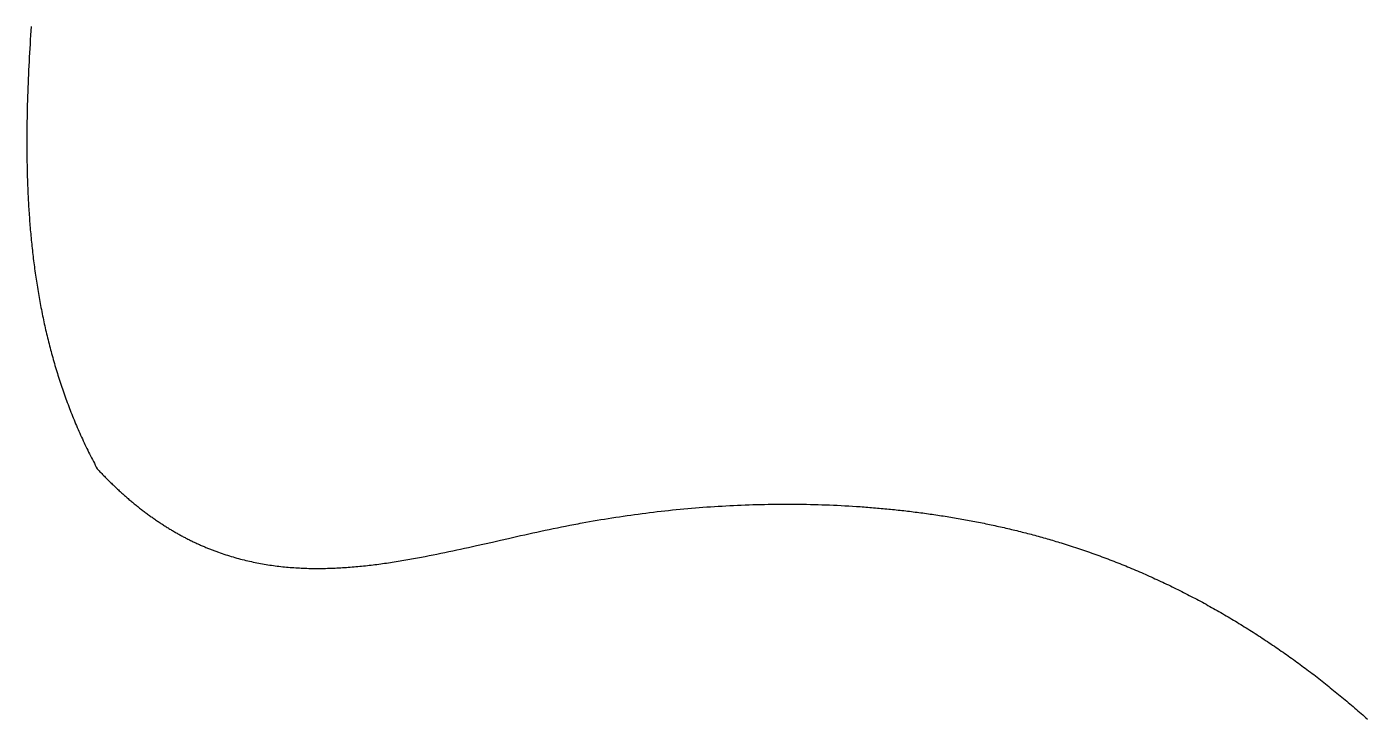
# Model space of a CAD drawing. Header units: millimetres. Extents: x 539514 to 908003, y -69769 to 203909.
# Drawn here: x 621380 to 649579, y -41258 to -26686 of the extents above; entities that cross this region are included whole.
import ezdxf

# ---------------------------------------------------------------- set-up
doc = ezdxf.new("R2010")
doc.units = ezdxf.units.MM
doc.layers.add('CLOSED_AREAS', color=7, linetype='Continuous')

msp = doc.modelspace()

# ---------------------------------------------------------------- linework, layer by layer
at = {"layer": 'CLOSED_AREAS'}
msp.add_lwpolyline([(621472.396, -26681.386), (621466.162, -26773.331), (621460.1, -26865.209), (621454.216, -26957.019), (621448.514, -27048.759), (621443.001, -27140.429), (621437.681, -27232.027), (621432.56, -27323.552), (621427.643, -27415.003), (621422.934, -27506.379), (621418.44, -27597.679), (621414.166, -27688.901), (621410.116, -27780.045), (621406.296, -27871.109), (621402.712, -27962.093), (621399.368, -28052.994), (621396.27, -28143.813), (621393.423, -28234.547), (621390.832, -28325.195), (621388.503, -28415.757), (621386.44, -28506.232), (621384.649, -28596.618), (621383.136, -28686.913), (621381.905, -28777.118), (621380.961, -28867.23), (621380.311, -28957.249), (621380.097, -29002.223), (621379.958, -29047.173), (621379.895, -29092.1), (621379.909, -29137.002), (621380, -29181.88), (621380.169, -29226.734), (621380.416, -29271.563), (621380.742, -29316.368), (621381.148, -29361.148), (621381.635, -29405.903), (621382.203, -29450.633), (621382.852, -29495.337), (621383.584, -29540.017), (621384.399, -29584.67), (621385.297, -29629.299), (621386.28, -29673.901), (621387.348, -29718.478), (621388.501, -29763.028), (621389.741, -29807.552), (621391.068, -29852.05), (621392.483, -29896.522), (621393.985, -29940.967), (621395.577, -29985.385), (621397.258, -30029.776), (621399.03, -30074.14), (621400.893, -30118.477), (621402.847, -30162.786), (621404.893, -30207.068), (621407.032, -30251.323), (621409.265, -30295.549), (621411.592, -30339.748), (621414.013, -30383.919), (621416.531, -30428.061), (621419.144, -30472.175), (621421.854, -30516.261), (621424.662, -30560.318), (621427.568, -30604.346), (621430.572, -30648.345), (621433.676, -30692.315), (621436.88, -30736.256), (621440.185, -30780.168), (621443.591, -30824.05), (621447.099, -30867.903), (621450.71, -30911.726), (621454.424, -30955.518), (621458.243, -30999.281), (621462.165, -31043.014), (621466.194, -31086.716), (621470.328, -31130.388), (621474.569, -31174.029), (621478.917, -31217.64), (621483.373, -31261.219), (621487.938, -31304.767), (621492.612, -31348.285), (621497.395, -31391.771), (621502.29, -31435.225), (621507.295, -31478.648), (621512.413, -31522.039), (621517.643, -31565.398), (621522.986, -31608.725), (621528.443, -31652.02), (621534.014, -31695.282), (621539.701, -31738.512), (621545.503, -31781.709), (621551.422, -31824.874), (621557.458, -31868.006), (621563.612, -31911.104), (621569.884, -31954.17), (621576.275, -31997.202), (621582.786, -32040.2), (621589.418, -32083.165), (621596.17, -32126.097), (621603.044, -32168.994), (621610.041, -32211.857), (621617.16, -32254.686), (621624.403, -32297.481), (621631.771, -32340.241), (621639.263, -32382.967), (621646.881, -32425.657), (621654.625, -32468.313), (621662.496, -32510.934), (621670.495, -32553.52), (621678.622, -32596.07), (621686.878, -32638.585), (621695.264, -32681.064), (621703.779, -32723.507), (621712.426, -32765.915), (621721.204, -32808.286), (621730.114, -32850.622), (621739.157, -32892.921), (621748.334, -32935.183), (621757.644, -32977.409), (621767.09, -33019.598), (621776.671, -33061.75), (621786.388, -33103.865), (621796.242, -33145.943), (621806.233, -33187.984), (621816.362, -33229.987), (621826.63, -33271.952), (621837.037, -33313.88), (621847.585, -33355.769), (621858.273, -33397.621), (621869.102, -33439.435), (621880.073, -33481.21), (621891.188, -33522.946), (621902.445, -33564.645), (621913.846, -33606.304), (621925.392, -33647.924), (621937.083, -33689.506), (621948.92, -33731.048), (621960.904, -33772.55), (621973.035, -33814.014), (621985.314, -33855.437), (621997.741, -33896.821), (622010.318, -33938.165), (622023.044, -33979.469), (622035.921, -34020.733), (622048.949, -34061.957), (622062.129, -34103.139), (622075.462, -34144.282), (622088.947, -34185.383), (622102.586, -34226.444), (622116.38, -34267.464), (622130.329, -34308.442), (622144.434, -34349.379), (622158.695, -34390.275), (622173.113, -34431.129), (622187.688, -34471.941), (622202.423, -34512.711), (622217.316, -34553.439), (622232.369, -34594.125), (622247.582, -34634.769), (622262.956, -34675.37), (622278.492, -34715.929), (622294.19, -34756.445), (622310.051, -34796.918), (622326.076, -34837.347), (622342.264, -34877.734), (622358.618, -34918.077), (622375.138, -34958.377), (622391.823, -34998.634), (622408.676, -35038.846), (622425.696, -35079.015), (622442.884, -35119.139), (622460.241, -35159.22), (622477.768, -35199.256), (622495.465, -35239.247), (622513.332, -35279.194), (622531.371, -35319.096), (622549.583, -35358.953), (622567.966, -35398.765), (622586.524, -35438.532), (622605.255, -35478.254), (622624.162, -35517.93), (622643.243, -35557.561), (622662.501, -35597.146), (622681.935, -35636.684), (622701.547, -35676.177), (622721.337, -35715.624), (622741.305, -35755.024), (622761.453, -35794.378), (622781.78, -35833.685), (622802.289, -35872.946), (622822.978, -35912.159), (622843.85, -35951.326), (622864.904, -35990.445), (622883.348, -36010.147), (622901.796, -36029.737), (622920.248, -36049.215), (622938.704, -36068.581), (622957.165, -36087.835), (622975.63, -36106.978), (622994.099, -36126.01), (623012.572, -36144.931), (623031.05, -36163.742), (623049.532, -36182.443), (623068.019, -36201.033), (623086.509, -36219.514), (623105.004, -36237.885), (623123.504, -36256.147), (623142.008, -36274.3), (623160.516, -36292.344), (623179.028, -36310.28), (623197.545, -36328.108), (623216.067, -36345.827), (623234.592, -36363.439), (623253.122, -36380.944), (623271.657, -36398.341), (623290.196, -36415.632), (623308.739, -36432.815), (623327.287, -36449.893), (623345.84, -36466.864), (623364.396, -36483.729), (623382.958, -36500.489), (623401.524, -36517.144), (623420.094, -36533.693), (623438.669, -36550.137), (623457.248, -36566.477), (623475.832, -36582.713), (623494.42, -36598.844), (623513.013, -36614.872), (623531.611, -36630.796), (623550.213, -36646.617), (623568.82, -36662.335), (623587.431, -36677.95), (623606.047, -36693.462), (623624.667, -36708.872), (623643.292, -36724.181), (623661.922, -36739.387), (623680.556, -36754.492), (623699.195, -36769.496), (623717.839, -36784.399), (623736.487, -36799.201), (623755.14, -36813.902), (623773.797, -36828.504), (623792.46, -36843.005), (623811.127, -36857.407), (623829.798, -36871.71), (623848.475, -36885.913), (623867.156, -36900.017), (623885.842, -36914.023), (623904.533, -36927.93), (623923.228, -36941.739), (623941.928, -36955.451), (623960.633, -36969.064), (623979.343, -36982.581), (623998.057, -36996), (624016.777, -37009.322), (624035.501, -37022.548), (624054.23, -37035.678), (624072.963, -37048.711), (624091.702, -37061.649), (624110.445, -37074.491), (624129.194, -37087.237), (624147.947, -37099.889), (624166.705, -37112.446), (624185.468, -37124.909), (624204.236, -37137.277), (624223.009, -37149.551), (624241.786, -37161.732), (624260.569, -37173.819), (624279.357, -37185.812), (624298.149, -37197.713), (624316.946, -37209.521), (624335.749, -37221.237), (624354.556, -37232.861), (624373.369, -37244.392), (624392.186, -37255.832), (624411.008, -37267.181), (624429.836, -37278.438), (624448.668, -37289.604), (624467.505, -37300.68), (624486.348, -37311.665), (624505.195, -37322.561), (624524.048, -37333.366), (624542.906, -37344.082), (624561.768, -37354.708), (624580.636, -37365.246), (624599.509, -37375.694), (624618.387, -37386.054), (624637.27, -37396.326), (624656.158, -37406.51), (624675.052, -37416.605), (624693.95, -37426.614), (624712.854, -37436.535), (624731.763, -37446.369), (624750.677, -37456.116), (624769.596, -37465.777), (624788.52, -37475.351), (624807.45, -37484.84), (624826.384, -37494.242), (624845.324, -37503.56), (624864.27, -37512.792), (624883.22, -37521.939), (624902.176, -37531.001), (624921.137, -37539.979), (624940.103, -37548.873), (624959.074, -37557.683), (624978.051, -37566.409), (624997.033, -37575.052), (625016.021, -37583.611), (625035.013, -37592.088), (625054.011, -37600.482), (625073.015, -37608.794), (625092.023, -37617.024), (625111.037, -37625.172), (625130.057, -37633.238), (625149.082, -37641.223), (625168.112, -37649.126), (625187.147, -37656.949), (625206.188, -37664.692), (625225.234, -37672.354), (625244.286, -37679.936), (625263.343, -37687.438), (625282.406, -37694.861), (625301.474, -37702.204), (625320.548, -37709.469), (625339.627, -37716.654), (625358.711, -37723.761), (625377.801, -37730.79), (625396.896, -37737.741), (625415.997, -37744.615), (625454.216, -37758.129), (625492.456, -37771.335), (625530.719, -37784.236), (625569.004, -37796.833), (625607.311, -37809.129), (625645.641, -37821.125), (625683.993, -37832.824), (625722.368, -37844.227), (625760.765, -37855.337), (625799.185, -37866.155), (625837.628, -37876.685), (625876.094, -37886.927), (625914.583, -37896.884), (625953.095, -37906.558), (625991.63, -37915.952), (626030.188, -37925.066), (626068.769, -37933.904), (626107.374, -37942.467), (626146.002, -37950.757), (626184.654, -37958.776), (626223.329, -37966.528), (626262.027, -37974.012), (626300.75, -37981.233), (626339.496, -37988.19), (626378.266, -37994.888), (626417.06, -38001.328), (626455.878, -38007.511), (626494.72, -38013.44), (626533.587, -38019.118), (626572.477, -38024.545), (626611.392, -38029.724), (626650.331, -38034.658), (626689.295, -38039.348), (626728.283, -38043.796), (626767.296, -38048.005), (626806.333, -38051.976), (626845.395, -38055.712), (626884.482, -38059.214), (626923.594, -38062.485), (626962.731, -38065.527), (627001.893, -38068.342), (627041.081, -38070.931), (627080.293, -38073.297), (627119.531, -38075.443), (627158.794, -38077.369), (627198.082, -38079.078), (627237.396, -38080.573), (627276.736, -38081.855), (627316.101, -38082.926), (627355.492, -38083.789), (627394.909, -38084.445), (627434.352, -38084.897), (627473.821, -38085.146), (627513.315, -38085.195), (627552.836, -38085.046), (627592.383, -38084.7), (627631.957, -38084.161), (627671.556, -38083.429), (627711.182, -38082.507), (627750.835, -38081.398), (627790.514, -38080.102), (627830.22, -38078.623), (627869.953, -38076.962), (627909.712, -38075.121), (627949.498, -38073.103), (627989.311, -38070.909), (628029.152, -38068.542), (628069.019, -38066.003), (628108.913, -38063.295), (628148.835, -38060.419), (628188.784, -38057.379), (628228.761, -38054.175), (628268.765, -38050.81), (628308.796, -38047.287), (628348.855, -38043.606), (628388.942, -38039.77), (628429.057, -38035.782), (628469.199, -38031.643), (628509.37, -38027.355), (628549.568, -38022.92), (628589.795, -38018.341), (628630.05, -38013.62), (628670.333, -38008.758), (628710.644, -38003.758), (628750.983, -37998.621), (628791.352, -37993.351), (628831.748, -37987.948), (628872.173, -37982.415), (628912.627, -37976.754), (628953.11, -37970.967), (628993.622, -37965.057), (629034.162, -37959.024), (629074.732, -37952.872), (629115.33, -37946.602), (629155.958, -37940.216), (629196.615, -37933.717), (629237.301, -37927.107), (629278.016, -37920.387), (629318.761, -37913.559), (629359.536, -37906.627), (629400.34, -37899.591), (629441.174, -37892.454), (629482.037, -37885.218), (629522.931, -37877.885), (629563.854, -37870.457), (629604.807, -37862.936), (629645.79, -37855.324), (629686.804, -37847.624), (629727.847, -37839.836), (629768.921, -37831.965), (629851.16, -37815.976), (629933.521, -37799.673), (630016.004, -37783.073), (630098.611, -37766.192), (630181.342, -37749.048), (630264.196, -37731.656), (630347.176, -37714.033), (630430.282, -37696.195), (630513.514, -37678.16), (630596.873, -37659.943), (630680.359, -37641.561), (630763.973, -37623.031), (630847.716, -37604.369), (631015.59, -37566.716), (631183.986, -37528.734), (631352.908, -37490.556), (631522.362, -37452.313), (631692.353, -37414.138), (631777.551, -37395.117), (631862.884, -37376.163), (631948.355, -37357.292), (632033.962, -37338.52), (632119.707, -37319.865), (632205.591, -37301.342), (632291.613, -37282.969), (632377.775, -37264.761), (632464.077, -37246.736), (632550.52, -37228.91), (632637.104, -37211.299), (632723.83, -37193.919), (632810.698, -37176.788), (632897.71, -37159.923), (632941.27, -37151.594), (632984.865, -37143.338), (633028.497, -37135.157), (633072.165, -37127.052), (633150.262, -37112.769), (633228.473, -37098.737), (633306.794, -37084.958), (633385.224, -37071.431), (633463.76, -37058.158), (633542.401, -37045.139), (633621.143, -37032.375), (633699.984, -37019.866), (633778.923, -37007.613), (633857.956, -36995.617), (633937.081, -36983.878), (634016.297, -36972.397), (634095.6, -36961.175), (634174.989, -36950.211), (634254.461, -36939.508), (634334.014, -36929.065), (634413.645, -36918.883), (634493.352, -36908.962), (634573.133, -36899.304), (634652.985, -36889.909), (634732.907, -36880.778), (634812.895, -36871.911), (634892.948, -36863.309), (634973.063, -36854.972), (635053.237, -36846.901), (635133.47, -36839.097), (635213.757, -36831.561), (635294.097, -36824.292), (635374.488, -36817.293), (635454.927, -36810.562), (635535.412, -36804.102), (635615.941, -36797.912), (635696.51, -36791.993), (635777.119, -36786.346), (635857.764, -36780.972), (635938.443, -36775.871), (636019.154, -36771.043), (636099.895, -36766.49), (636180.663, -36762.212), (636261.456, -36758.21), (636342.272, -36754.483), (636423.108, -36751.034), (636503.961, -36747.862), (636584.831, -36744.969), (636665.714, -36742.354), (636746.607, -36740.019), (636827.51, -36737.964), (636908.418, -36736.189), (636989.331, -36734.696), (637070.246, -36733.485), (637151.159, -36732.556), (637232.07, -36731.911), (637312.975, -36731.549), (637393.873, -36731.473), (637474.761, -36731.681), (637555.637, -36732.175), (637636.498, -36732.955), (637717.342, -36734.023), (637798.166, -36735.378), (637878.969, -36737.021), (637959.749, -36738.954), (638040.502, -36741.176), (638121.226, -36743.688), (638201.92, -36746.491), (638282.58, -36749.586), (638363.205, -36752.972), (638443.792, -36756.652), (638524.338, -36760.624), (638604.842, -36764.891), (638685.302, -36769.453), (638765.714, -36774.309), (638846.076, -36779.462), (638926.387, -36784.911), (638966.523, -36787.747), (639006.644, -36790.658), (639046.751, -36793.643), (639086.844, -36796.702), (639126.922, -36799.836), (639166.985, -36803.045), (639207.033, -36806.328), (639247.066, -36809.686), (639287.082, -36813.12), (639327.082, -36816.628), (639367.066, -36820.211), (639407.033, -36823.87), (639446.983, -36827.603), (639486.916, -36831.413), (639526.831, -36835.297), (639566.729, -36839.257), (639606.608, -36843.293), (639646.468, -36847.404), (639686.31, -36851.591), (639726.133, -36855.853), (639765.936, -36860.192), (639805.72, -36864.606), (639845.484, -36869.097), (639885.227, -36873.664), (639924.95, -36878.306), (639964.653, -36883.026), (640004.334, -36887.821), (640043.994, -36892.693), (640083.632, -36897.642), (640123.248, -36902.667), (640162.842, -36907.768), (640202.413, -36912.947), (640241.961, -36918.202), (640281.487, -36923.534), (640320.989, -36928.944), (640360.467, -36934.43), (640399.921, -36939.993), (640439.351, -36945.634), (640478.756, -36951.352), (640518.137, -36957.147), (640557.492, -36963.02), (640596.822, -36968.97), (640636.126, -36974.998), (640675.404, -36981.104), (640714.655, -36987.287), (640753.88, -36993.549), (640793.079, -36999.888), (640832.249, -37006.305), (640871.393, -37012.801), (640910.508, -37019.374), (640949.596, -37026.026), (640988.655, -37032.756), (641027.686, -37039.565), (641066.687, -37046.452), (641105.66, -37053.417), (641144.602, -37060.462), (641183.515, -37067.585), (641222.398, -37074.786), (641261.251, -37082.067), (641300.073, -37089.427), (641338.863, -37096.866), (641377.623, -37104.383), (641416.351, -37111.98), (641455.047, -37119.657), (641493.711, -37127.412), (641532.342, -37135.248), (641570.941, -37143.162), (641609.507, -37151.157), (641648.039, -37159.231), (641686.538, -37167.384), (641725.003, -37175.618), (641763.434, -37183.931), (641801.83, -37192.325), (641840.192, -37200.798), (641878.518, -37209.352), (641916.809, -37217.986), (641955.065, -37226.7), (641993.284, -37235.495), (642031.468, -37244.37), (642069.615, -37253.326), (642107.725, -37262.362), (642145.798, -37271.479), (642183.833, -37280.677), (642221.831, -37289.955), (642259.791, -37299.315), (642297.713, -37308.756), (642335.596, -37318.277), (642373.44, -37327.88), (642411.245, -37337.565), (642449.011, -37347.33), (642486.737, -37357.177), (642524.423, -37367.106), (642562.069, -37377.116), (642599.674, -37387.207), (642637.238, -37397.381), (642674.761, -37407.636), (642712.243, -37417.973), (642749.683, -37428.392), (642787.081, -37438.894), (642824.436, -37449.477), (642861.749, -37460.143), (642899.02, -37470.89), (642936.246, -37481.721), (642973.43, -37492.633), (643010.569, -37503.629), (643047.665, -37514.706), (643084.716, -37525.867), (643121.723, -37537.11), (643158.684, -37548.436), (643195.6, -37559.846), (643239.117, -37573.419), (643282.57, -37587.108), (643325.959, -37600.913), (643369.286, -37614.832), (643412.549, -37628.866), (643455.748, -37643.015), (643498.885, -37657.278), (643541.958, -37671.655), (643584.968, -37686.146), (643627.915, -37700.75), (643670.799, -37715.468), (643713.619, -37730.299), (643756.377, -37745.244), (643799.071, -37760.301), (643841.703, -37775.47), (643884.271, -37790.752), (643926.777, -37806.146), (643969.219, -37821.652), (644011.599, -37837.269), (644053.916, -37852.998), (644096.17, -37868.839), (644138.361, -37884.79), (644180.489, -37900.852), (644222.555, -37917.025), (644264.558, -37933.307), (644306.498, -37949.7), (644348.376, -37966.203), (644390.191, -37982.816), (644431.943, -37999.538), (644473.633, -38016.369), (644515.26, -38033.31), (644556.824, -38050.359), (644598.327, -38067.516), (644639.766, -38084.782), (644681.143, -38102.156), (644722.458, -38119.638), (644763.711, -38137.228), (644804.901, -38154.925), (644846.029, -38172.73), (644887.094, -38190.641), (644928.097, -38208.659), (644969.038, -38226.784), (645009.917, -38245.015), (645050.734, -38263.352), (645091.488, -38281.796), (645132.181, -38300.344), (645172.811, -38318.999), (645213.379, -38337.758), (645253.885, -38356.623), (645294.33, -38375.592), (645334.712, -38394.666), (645375.032, -38413.845), (645415.29, -38433.127), (645455.487, -38452.513), (645495.622, -38472.004), (645535.694, -38491.597), (645575.705, -38511.294), (645615.655, -38531.094), (645655.542, -38550.996), (645695.368, -38571.002), (645735.132, -38591.109), (645774.835, -38611.319), (645814.476, -38631.631), (645854.055, -38652.044), (645893.573, -38672.559), (645933.029, -38693.175), (645972.423, -38713.892), (646011.757, -38734.71), (646051.028, -38755.629), (646090.239, -38776.648), (646129.388, -38797.767), (646168.475, -38818.986), (646207.502, -38840.305), (646246.467, -38861.723), (646285.37, -38883.24), (646324.213, -38904.857), (646362.994, -38926.572), (646401.714, -38948.386), (646440.373, -38970.299), (646478.971, -38992.309), (646517.508, -39014.418), (646555.983, -39036.624), (646594.398, -39058.928), (646632.751, -39081.329), (646671.044, -39103.827), (646709.276, -39126.421), (646747.446, -39149.113), (646785.556, -39171.901), (646823.605, -39194.785), (646861.593, -39217.765), (646899.521, -39240.84), (646937.387, -39264.012), (646975.193, -39287.278), (647012.938, -39310.64), (647050.623, -39334.096), (647088.247, -39357.647), (647125.81, -39381.292), (647163.312, -39405.032), (647200.754, -39428.865), (647238.136, -39452.793), (647275.457, -39476.813), (647312.717, -39500.927), (647349.917, -39525.134), (647387.057, -39549.434), (647424.136, -39573.827), (647461.155, -39598.312), (647498.113, -39622.889), (647535.011, -39647.558), (647571.849, -39672.319), (647608.627, -39697.171), (647645.344, -39722.115), (647682.001, -39747.15), (647718.598, -39772.276), (647755.135, -39797.492), (647791.612, -39822.798), (647828.029, -39848.195), (647864.385, -39873.682), (647900.682, -39899.259), (647936.919, -39924.925), (647973.096, -39950.68), (648009.212, -39976.525), (648045.269, -40002.458), (648081.266, -40028.48), (648117.203, -40054.59), (648153.081, -40080.789), (648188.898, -40107.075), (648224.656, -40133.45), (648260.354, -40159.912), (648295.993, -40186.461), (648331.572, -40213.097), (648367.091, -40239.82), (648402.55, -40266.63), (648437.95, -40293.526), (648473.29, -40320.509), (648508.571, -40347.577), (648543.793, -40374.731), (648578.955, -40401.971), (648614.057, -40429.296), (648649.1, -40456.706), (648684.084, -40484.201), (648719.008, -40511.78), (648753.873, -40539.444), (648788.679, -40567.193), (648823.425, -40595.025), (648858.112, -40622.941), (648892.741, -40650.941), (648927.309, -40679.024), (648961.819, -40707.19), (648996.27, -40735.438), (649030.661, -40763.77), (649064.994, -40792.184), (649099.267, -40820.68), (649133.482, -40849.258), (649167.637, -40877.918), (649201.734, -40906.66), (649235.771, -40935.483), (649269.75, -40964.387), (649303.67, -40993.372), (649337.531, -41022.437), (649371.333, -41051.583), (649405.077, -41080.809), (649438.762, -41110.116), (649472.388, -41139.502), (649505.955, -41168.967), (649539.464, -41198.512), (649572.914, -41228.136), (649606.305, -41257.839)], dxfattribs=at)

doc.saveas('drawing.dxf')
